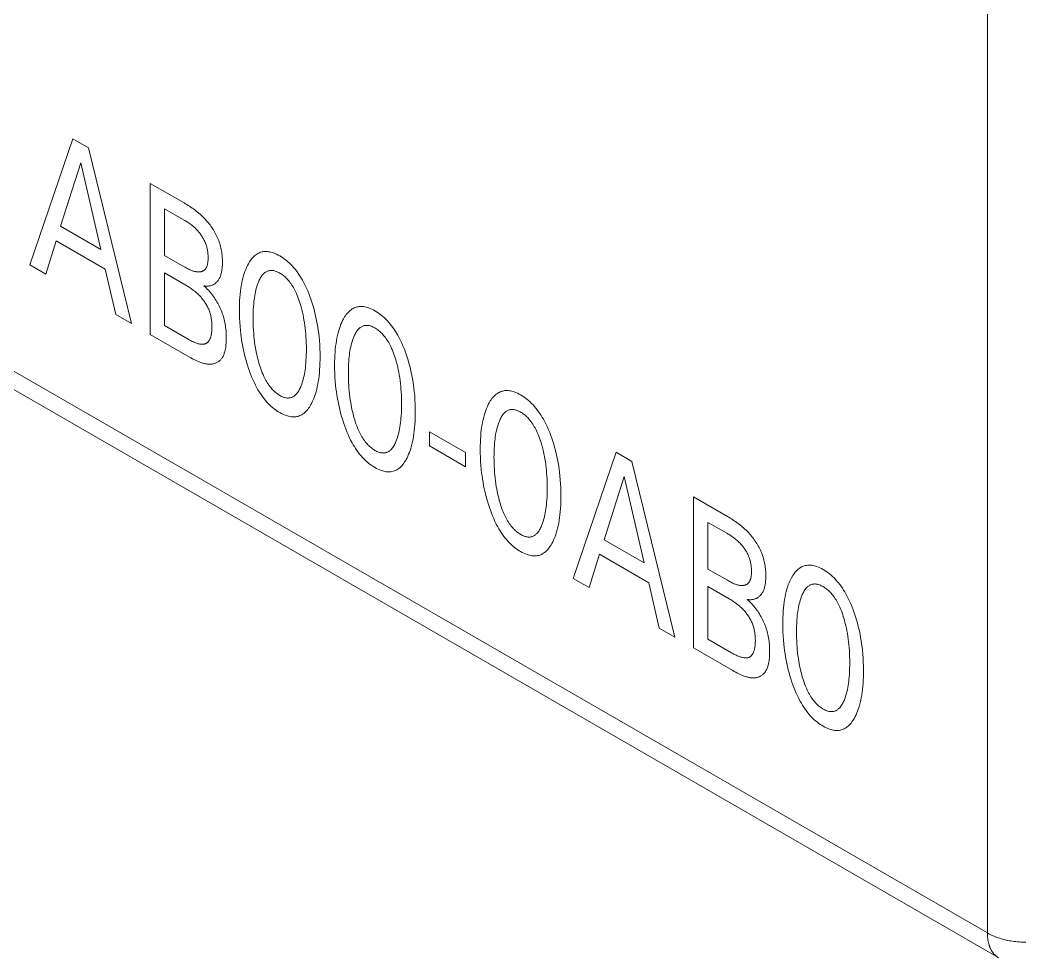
# Model space of a CAD drawing. Header units: inches. Extents: x 67248 to 85686, y -40174 to -31152.
# Drawn here: x 75351.95 to 75361.94, y -37990.27 to -37980.96 of the extents above; entities that cross this region are included whole.
import ezdxf

# ---------------------------------------------------------------- set-up
doc = ezdxf.new("R2010")
doc.units = ezdxf.units.IN
doc.header["$MEASUREMENT"] = 0

# ---------------------------------------------------------------- blocks, each defined once
blk = doc.blocks.new('ET200S')
at = {"lineweight": 0}
for p, q in [((64.7269, -59.8237), (64.7269, -41.1809)), ((42.4341, -46.9532), (64.7269, -59.8237)), ((42.5377, -47.1821), (64.8304, -60.0525)), ((55.9265, -53.6814), (56.3211, -52.5212)), ((56.3211, -52.5212), (56.4656, -52.6046)), ((56.4656, -52.6046), (56.8602, -54.2205)), ((56.394, -52.7423), (56.21, -53.3257)), ((56.5787, -53.5386), (56.394, -52.7423)), ((57.0327, -52.932), (57.3441, -53.1118)), ((57.0327, -54.32), (57.0327, -52.932)), ((57.3441, -53.2692), (57.1642, -53.1653)), ((57.1642, -53.1653), (57.1642, -53.5942)), ((56.21, -53.3257), (56.5787, -53.5386)), ((56.1678, -53.4587), (56.0723, -53.7656)), ((56.6203, -53.72), (56.1678, -53.4587)), ((57.1642, -53.5942), (57.3441, -53.6981)), ((56.0723, -53.7656), (55.9265, -53.6814)), ((56.7171, -54.1379), (56.6203, -53.72)), ((57.3605, -53.8689), (57.1642, -53.7556)), ((57.1642, -53.7556), (57.1642, -54.2386)), ((56.8602, -54.2205), (56.7171, -54.1379)), ((57.1642, -54.2386), (57.3816, -54.3641)), ((57.3932, -54.5282), (57.0327, -54.32)), ((59.5994, -55.2146), (59.9306, -55.4059)), ((59.5994, -55.3455), (59.5994, -55.2146)), ((59.9306, -55.5367), (59.5994, -55.3455)), ((59.9306, -55.4059), (59.9306, -55.5367)), ((60.9202, -56.5645), (61.3148, -55.4043)), ((61.3148, -55.4043), (61.4593, -55.4877)), ((61.4593, -55.4877), (61.8539, -57.1036)), ((61.3878, -55.6254), (61.2037, -56.2088)), ((61.5725, -56.4216), (61.3878, -55.6254)), ((62.0264, -55.8151), (62.3378, -55.9949)), ((62.0264, -57.2031), (62.0264, -55.8151)), ((62.3378, -56.1523), (62.1579, -56.0484)), ((62.1579, -56.0484), (62.1579, -56.4773)), ((61.2037, -56.2088), (61.5725, -56.4216)), ((61.1615, -56.3418), (61.0661, -56.6487)), ((61.614, -56.603), (61.1615, -56.3418)), ((61.0661, -56.6487), (60.9202, -56.5645)), ((62.1579, -56.4773), (62.3378, -56.5812)), ((61.7108, -57.0209), (61.614, -56.603)), ((62.3542, -56.752), (62.1579, -56.6386)), ((62.1579, -56.6386), (62.1579, -57.1217)), ((61.8539, -57.1036), (61.7108, -57.0209)), ((62.1579, -57.1217), (62.3753, -57.2472)), ((62.3869, -57.4113), (62.0264, -57.2031))]:
    blk.add_line(p, q, dxfattribs=at)
for points in [[(57.5268, -53.8734), (57.534, -53.8747), (57.5411, -53.8757), (57.548, -53.8763), (57.5549, -53.8765), (57.5616, -53.8765), (57.5682, -53.876), (57.5746, -53.8753), (57.5809, -53.8742), (57.5871, -53.8728), (57.5931, -53.8711), (57.599, -53.8691), (57.6048, -53.8668), (57.6104, -53.8643), (57.6158, -53.8614), (57.6211, -53.8582), (57.6267, -53.8544), (57.6322, -53.8503), (57.6374, -53.8458), (57.6424, -53.8411), (57.6472, -53.836), (57.6518, -53.8307), (57.6562, -53.825), (57.6604, -53.8191), (57.6643, -53.8129), (57.668, -53.8065), (57.6714, -53.7998), (57.6747, -53.7928), (57.6776, -53.7856), (57.6805, -53.7777), (57.6831, -53.7695), (57.6855, -53.7611), (57.6876, -53.7525), (57.6894, -53.7436), (57.691, -53.7345), (57.6924, -53.7252), (57.694, -53.7119), (57.6952, -53.6983), (57.6959, -53.6843), (57.6964, -53.6701), (57.6965, -53.6556), (57.6963, -53.6431), (57.6959, -53.6304), (57.6953, -53.6176), (57.6944, -53.6047), (57.6932, -53.5916), (57.6918, -53.5784), (57.69, -53.5652), (57.6879, -53.5519), (57.6854, -53.5385), (57.6826, -53.525), (57.6794, -53.5115), (57.6758, -53.498), (57.6719, -53.4845), (57.6675, -53.4709), (57.6626, -53.4574), (57.6573, -53.4439), (57.6521, -53.4317), (57.6465, -53.4195), (57.6406, -53.4073), (57.6343, -53.3953), (57.6278, -53.3833), (57.6209, -53.3714), (57.6137, -53.3597), (57.6063, -53.3481), (57.5987, -53.3367), (57.5908, -53.3254), (57.5827, -53.3144), (57.5744, -53.3036), (57.566, -53.2929), (57.5574, -53.2826), (57.5487, -53.2725), (57.5399, -53.2627), (57.5283, -53.2504), (57.5166, -53.2385), (57.5047, -53.2272), (57.4927, -53.2162), (57.4806, -53.2057), (57.4684, -53.1956), (57.4561, -53.1859), (57.4438, -53.1765), (57.4314, -53.1674), (57.4189, -53.1587), (57.4065, -53.1503), (57.394, -53.1421), (57.3815, -53.1342), (57.369, -53.1265), (57.3565, -53.1191), (57.3441, -53.1118)], [(57.3441, -53.2692), (57.3519, -53.2738), (57.3597, -53.2785), (57.3676, -53.2833), (57.3754, -53.2883), (57.3833, -53.2934), (57.3911, -53.2988), (57.3989, -53.3043), (57.4067, -53.31), (57.4145, -53.3159), (57.4221, -53.3221), (57.4298, -53.3285), (57.4374, -53.3352), (57.4449, -53.3421), (57.4523, -53.3493), (57.4596, -53.3568), (57.4668, -53.3646), (57.4724, -53.371), (57.4779, -53.3775), (57.4833, -53.3841), (57.4885, -53.391), (57.4937, -53.3979), (57.4988, -53.405), (57.5037, -53.4123), (57.5085, -53.4196), (57.5132, -53.427), (57.5176, -53.4346), (57.5219, -53.4422), (57.526, -53.4498), (57.5299, -53.4576), (57.5337, -53.4653), (57.5371, -53.4731), (57.5404, -53.4809), (57.5438, -53.4897), (57.5469, -53.4984), (57.5497, -53.5072), (57.5522, -53.5159), (57.5545, -53.5247), (57.5565, -53.5334), (57.5583, -53.5421), (57.5599, -53.5507), (57.5612, -53.5593), (57.5623, -53.5679), (57.5632, -53.5764), (57.5639, -53.5849), (57.5644, -53.5933), (57.5648, -53.6016), (57.5649, -53.6099), (57.5649, -53.618), (57.5648, -53.6257), (57.5645, -53.6332), (57.5641, -53.6406), (57.5635, -53.6479), (57.5628, -53.655), (57.5618, -53.662), (57.5607, -53.6688), (57.5594, -53.6755), (57.5582, -53.6806), (57.5568, -53.6856), (57.5553, -53.6904), (57.5537, -53.6951), (57.5519, -53.6996), (57.5499, -53.7039), (57.5478, -53.708), (57.5455, -53.712), (57.5431, -53.7157), (57.5404, -53.7192), (57.5377, -53.7224), (57.5348, -53.7254), (57.5317, -53.7281), (57.5285, -53.7307), (57.5251, -53.7331), (57.5216, -53.7352), (57.518, -53.7372), (57.5142, -53.739), (57.5103, -53.7405), (57.5064, -53.7419), (57.5023, -53.7431), (57.4981, -53.7441), (57.4938, -53.7449), (57.4895, -53.7455), (57.4851, -53.7459), (57.4806, -53.7462), (57.476, -53.7463), (57.4714, -53.7462), (57.4668, -53.7459), (57.461, -53.7453), (57.4551, -53.7445), (57.4492, -53.7434), (57.4432, -53.7421), (57.4371, -53.7405), (57.4311, -53.7388), (57.425, -53.7368), (57.4188, -53.7347), (57.4127, -53.7323), (57.4065, -53.7298), (57.3976, -53.726), (57.3887, -53.7219), (57.3798, -53.7175), (57.3709, -53.7129), (57.3619, -53.7081), (57.353, -53.7032), (57.3441, -53.6981)], [(58.5103, -54.9646), (58.5183, -54.9493), (58.5258, -54.9336), (58.5329, -54.9173), (58.5395, -54.9006), (58.5457, -54.8835), (58.5515, -54.866), (58.5568, -54.8481), (58.563, -54.8249), (58.5685, -54.8012), (58.5734, -54.7769), (58.5778, -54.7522), (58.5815, -54.7271), (58.5848, -54.7015), (58.5877, -54.6731), (58.5901, -54.6442), (58.5919, -54.6149), (58.5931, -54.5853), (58.5939, -54.5553), (58.5941, -54.525), (58.5937, -54.4889), (58.5926, -54.4523), (58.5908, -54.4154), (58.5881, -54.3781), (58.5846, -54.3403), (58.5813, -54.3114), (58.5775, -54.2823), (58.5731, -54.253), (58.5681, -54.2235), (58.5625, -54.1938), (58.5562, -54.1639), (58.5498, -54.1361), (58.5429, -54.1082), (58.5353, -54.0803), (58.5272, -54.0522), (58.5183, -54.024), (58.5089, -53.9958), (58.4999, -53.9707), (58.4904, -53.9457), (58.4803, -53.9207), (58.4695, -53.8959), (58.458, -53.8713), (58.4457, -53.8469), (58.4326, -53.8228), (58.4222, -53.8049), (58.4114, -53.7872), (58.4, -53.7699), (58.3883, -53.753), (58.3761, -53.7365), (58.3636, -53.7205), (58.3507, -53.7052), (58.3374, -53.6904), (58.3239, -53.6764), (58.3101, -53.6631), (58.296, -53.6506), (58.2817, -53.6387), (58.2672, -53.6276), (58.2527, -53.6172), (58.238, -53.6076), (58.2233, -53.5988), (58.2087, -53.5907), (58.1941, -53.5834), (58.1795, -53.577), (58.1651, -53.5714), (58.1537, -53.5677), (58.1424, -53.5645), (58.1313, -53.5619), (58.1203, -53.5601), (58.1095, -53.5588), (58.0989, -53.5583), (58.0885, -53.5584), (58.0783, -53.5592), (58.0684, -53.5607), (58.0587, -53.5627), (58.0493, -53.5653), (58.0401, -53.5685), (58.0312, -53.5722), (58.0226, -53.5765), (58.0143, -53.5813), (58.004, -53.5881), (57.9943, -53.5958), (57.9849, -53.6041), (57.9761, -53.6131), (57.9676, -53.6227), (57.9596, -53.6328), (57.952, -53.6435), (57.9447, -53.6545), (57.9378, -53.666), (57.9352, -53.6706)], [(57.9352, -53.6706), (57.9263, -53.6873), (57.918, -53.7046), (57.9103, -53.7225), (57.9031, -53.741), (57.8965, -53.76), (57.8904, -53.7795), (57.8842, -53.8022), (57.8786, -53.8254), (57.8735, -53.8491), (57.8691, -53.8734), (57.8653, -53.898), (57.862, -53.9231), (57.859, -53.9512), (57.8566, -53.9796), (57.8548, -54.0084), (57.8536, -54.0376), (57.8528, -54.0671), (57.8526, -54.0969), (57.8529, -54.1337), (57.8539, -54.1708), (57.8558, -54.2083), (57.8584, -54.2463), (57.8619, -54.2846), (57.8651, -54.3139), (57.8689, -54.3434), (57.8732, -54.3731), (57.8781, -54.403), (57.8837, -54.4331), (57.8898, -54.4634), (57.8961, -54.4914), (57.9029, -54.5196), (57.9103, -54.5479), (57.9184, -54.5763), (57.9271, -54.6047), (57.9364, -54.6333), (57.9453, -54.6589), (57.9549, -54.6846), (57.965, -54.7102), (57.9759, -54.7357), (57.9875, -54.761), (57.9999, -54.7861), (58.0131, -54.8109), (58.0235, -54.8292), (58.0344, -54.8472), (58.0458, -54.8649), (58.0576, -54.8822), (58.0698, -54.899), (58.0824, -54.9153), (58.0954, -54.9311), (58.1087, -54.9461), (58.1208, -54.9588), (58.1331, -54.9709), (58.1456, -54.9824), (58.1583, -54.9933), (58.1711, -55.0037), (58.184, -55.0134), (58.1971, -55.0225), (58.2102, -55.031), (58.2233, -55.0389), (58.2381, -55.0471), (58.2529, -55.0544), (58.2676, -55.0609), (58.2821, -55.0664), (58.2937, -55.0702), (58.305, -55.0733), (58.3163, -55.0757), (58.3273, -55.0775), (58.3382, -55.0786), (58.3489, -55.079), (58.3594, -55.0787), (58.3697, -55.0777), (58.3797, -55.076), (58.3894, -55.0738), (58.3989, -55.0709), (58.4081, -55.0674), (58.417, -55.0634), (58.4256, -55.0589), (58.4338, -55.0538), (58.4442, -55.0465), (58.454, -55.0384), (58.4633, -55.0296), (58.4722, -55.0201), (58.4806, -55.01), (58.4886, -54.9993), (58.4962, -54.9882), (58.5034, -54.9766), (58.5103, -54.9646)], [(58.027, -54.5666), (58.0216, -54.5457), (58.0166, -54.525), (58.0119, -54.5043), (58.0077, -54.4838), (58.0037, -54.4633), (58.0002, -54.4429), (57.9959, -54.4162), (57.9922, -54.3897), (57.989, -54.3634), (57.9863, -54.3372), (57.984, -54.3113), (57.982, -54.2829), (57.9805, -54.2547), (57.9794, -54.2268), (57.9788, -54.1991), (57.9786, -54.1717), (57.9789, -54.1449), (57.9795, -54.1183), (57.9805, -54.092), (57.9821, -54.066), (57.9841, -54.0403), (57.986, -54.0212), (57.9882, -54.0023), (57.9907, -53.9836), (57.9936, -53.9652), (57.9968, -53.9472), (58.0005, -53.9294), (58.0041, -53.9135), (58.0081, -53.8979), (58.0124, -53.8827), (58.0171, -53.8678), (58.0222, -53.8532), (58.0277, -53.839), (58.0316, -53.8297), (58.0357, -53.8206), (58.0401, -53.8118), (58.0446, -53.8033), (58.0495, -53.795), (58.0546, -53.7871), (58.06, -53.7795), (58.0657, -53.7724), (58.0718, -53.7657), (58.0782, -53.7594), (58.0832, -53.7551), (58.0883, -53.7511), (58.0937, -53.7474), (58.0992, -53.7441), (58.105, -53.7411), (58.1109, -53.7384), (58.117, -53.7362), (58.1233, -53.7344), (58.1298, -53.7331), (58.1365, -53.7322), (58.1434, -53.7318), (58.1496, -53.7318), (58.1559, -53.7323), (58.1623, -53.7331), (58.1688, -53.7343), (58.1754, -53.7359), (58.1821, -53.7378), (58.1902, -53.7405), (58.1984, -53.7437), (58.2067, -53.7474), (58.215, -53.7516), (58.2233, -53.7562), (58.2316, -53.7612), (58.24, -53.7666), (58.2482, -53.7725), (58.2564, -53.7787), (58.2645, -53.7854), (58.2726, -53.7924), (58.2805, -53.7998), (58.2882, -53.8075), (58.2958, -53.8156), (58.3032, -53.824), (58.3116, -53.8343), (58.3197, -53.8449), (58.3275, -53.8559), (58.3351, -53.8672), (58.3423, -53.8788), (58.3493, -53.8906), (58.356, -53.9026), (58.3623, -53.9147), (58.3684, -53.9269), (58.3764, -53.944), (58.3838, -53.9612), (58.3907, -53.9785), (58.3972, -53.9957), (58.4032, -54.013), (58.4088, -54.0303), (58.414, -54.0476), (58.4189, -54.0648), (58.4205, -54.0704)], [(57.3605, -53.8689), (57.3689, -53.8738), (57.3774, -53.8789), (57.386, -53.8842), (57.3945, -53.8896), (57.403, -53.8952), (57.4115, -53.901), (57.42, -53.907), (57.4284, -53.9132), (57.4368, -53.9196), (57.4452, -53.9263), (57.4535, -53.9333), (57.4617, -53.9405), (57.4699, -53.948), (57.4779, -53.9558), (57.4859, -53.964), (57.4938, -53.9724), (57.4998, -53.9792), (57.5058, -53.9863), (57.5116, -53.9935), (57.5174, -54.0009), (57.5231, -54.0084), (57.5286, -54.0161), (57.5339, -54.0239), (57.5391, -54.0318), (57.5442, -54.0399), (57.549, -54.048), (57.5537, -54.0563), (57.5582, -54.0646), (57.5624, -54.0729), (57.5664, -54.0813), (57.5702, -54.0898), (57.5737, -54.0983), (57.5774, -54.1078), (57.5807, -54.1173), (57.5837, -54.1268), (57.5864, -54.1362), (57.5888, -54.1457), (57.591, -54.1552), (57.5929, -54.1646), (57.5945, -54.1739), (57.5959, -54.1833), (57.5971, -54.1925), (57.5981, -54.2017), (57.5989, -54.2109), (57.5995, -54.2199), (57.6, -54.2289), (57.6003, -54.2377), (57.6004, -54.2465), (57.6004, -54.256), (57.6002, -54.2654), (57.5998, -54.2747), (57.5993, -54.2838), (57.5985, -54.2928), (57.5975, -54.3016), (57.5963, -54.3102), (57.5949, -54.3187), (57.5933, -54.3269), (57.5919, -54.333), (57.5903, -54.339), (57.5886, -54.3449), (57.5868, -54.3506), (57.5848, -54.3561), (57.5826, -54.3615), (57.5802, -54.3666), (57.5776, -54.3716), (57.5749, -54.3763), (57.5719, -54.3809), (57.5693, -54.3843), (57.5666, -54.3876), (57.5638, -54.3908), (57.5608, -54.3937), (57.5577, -54.3964), (57.5545, -54.3989), (57.5511, -54.4012), (57.5476, -54.4033), (57.5439, -54.4052), (57.5402, -54.4068), (57.5363, -54.4082), (57.5317, -54.4094), (57.527, -54.4104), (57.5222, -54.411), (57.5172, -54.4114), (57.5121, -54.4115), (57.507, -54.4113), (57.5017, -54.4109), (57.4964, -54.4103), (57.4892, -54.4091), (57.482, -54.4076), (57.4747, -54.4058), (57.4673, -54.4036), (57.4598, -54.4012), (57.4524, -54.3985), (57.4448, -54.3956), (57.4344, -54.3912), (57.4238, -54.3864), (57.4133, -54.3813), (57.4027, -54.3758), (57.3922, -54.3701), (57.3816, -54.3641)], [(57.3932, -54.5282), (57.4069, -54.536), (57.4207, -54.5435), (57.4345, -54.5508), (57.4484, -54.5577), (57.4622, -54.5642), (57.476, -54.5702), (57.4897, -54.5757), (57.4984, -54.5789), (57.507, -54.5818), (57.5156, -54.5845), (57.5241, -54.587), (57.5325, -54.5891), (57.5409, -54.5909), (57.5492, -54.5924), (57.5574, -54.5936), (57.5655, -54.5945), (57.5735, -54.595), (57.5814, -54.5951), (57.5884, -54.5949), (57.5953, -54.5943), (57.6021, -54.5935), (57.6087, -54.5924), (57.6153, -54.5909), (57.6217, -54.5892), (57.628, -54.5872), (57.6341, -54.5848), (57.6401, -54.5822), (57.646, -54.5793), (57.6517, -54.5761), (57.6572, -54.5727), (57.6625, -54.5689), (57.6676, -54.5649), (57.6726, -54.5606), (57.6774, -54.556), (57.6819, -54.5512), (57.6863, -54.546), (57.6904, -54.5407), (57.6943, -54.535), (57.6982, -54.5287), (57.7019, -54.5221), (57.7053, -54.5152), (57.7085, -54.508), (57.7114, -54.5006), (57.7141, -54.4929), (57.7166, -54.4851), (57.7188, -54.477), (57.7209, -54.4687), (57.7227, -54.4602), (57.7244, -54.4516), (57.7264, -54.4394), (57.728, -54.4269), (57.7293, -54.4142), (57.7304, -54.4013), (57.7311, -54.3882), (57.7316, -54.3749), (57.7319, -54.3615), (57.7319, -54.348), (57.7317, -54.3331), (57.7313, -54.3181), (57.7305, -54.3031), (57.7295, -54.2879), (57.7281, -54.2726), (57.7263, -54.2572), (57.7241, -54.2416), (57.7215, -54.2258), (57.7189, -54.2119), (57.716, -54.1979), (57.7127, -54.1838), (57.709, -54.1696), (57.705, -54.1553), (57.7005, -54.141), (57.6957, -54.1267), (57.6904, -54.1124), (57.6851, -54.099), (57.6795, -54.0856), (57.6734, -54.0723), (57.6671, -54.0591), (57.6604, -54.0461), (57.6534, -54.0331), (57.6461, -54.0204), (57.6386, -54.0078), (57.6306, -53.9953), (57.6224, -53.9831), (57.6139, -53.9711), (57.6052, -53.9594), (57.5962, -53.9478), (57.587, -53.9364), (57.5776, -53.9253), (57.568, -53.9146), (57.5579, -53.9038), (57.5476, -53.8933), (57.5373, -53.8832), (57.5268, -53.8734)], [(58.4205, -54.0704), (58.4266, -54.0939), (58.4322, -54.1173), (58.4373, -54.1406), (58.442, -54.1637), (58.4462, -54.1867), (58.4505, -54.2131), (58.4543, -54.2392), (58.4575, -54.2652), (58.4603, -54.2909), (58.4625, -54.3165), (58.4646, -54.3445), (58.4661, -54.3723), (58.4672, -54.3998), (58.4678, -54.4271), (58.468, -54.4542), (58.4678, -54.4814), (58.4672, -54.5084), (58.4662, -54.5351), (58.4646, -54.5615), (58.4626, -54.5876), (58.4608, -54.6071), (58.4586, -54.6263), (58.4561, -54.6453), (58.4533, -54.664), (58.4501, -54.6825), (58.4465, -54.7006), (58.4429, -54.7168), (58.439, -54.7328), (58.4347, -54.7484), (58.4301, -54.7637), (58.425, -54.7786), (58.4196, -54.7932), (58.4157, -54.8028), (58.4116, -54.8122), (58.4073, -54.8214), (58.4027, -54.8302), (58.3979, -54.8388), (58.3928, -54.8471), (58.3873, -54.8549), (58.3816, -54.8624), (58.3755, -54.8695), (58.369, -54.876), (58.3645, -54.8802), (58.3598, -54.884), (58.355, -54.8876), (58.3499, -54.891), (58.3447, -54.894), (58.3393, -54.8968), (58.3338, -54.8992), (58.3281, -54.9012), (58.3222, -54.9029), (58.3162, -54.9042), (58.31, -54.905), (58.3036, -54.9055), (58.2974, -54.9055), (58.2911, -54.9051), (58.2847, -54.9044), (58.2782, -54.9032), (58.2715, -54.9018), (58.2648, -54.8999), (58.2566, -54.8972), (58.2484, -54.894), (58.2401, -54.8903), (58.2317, -54.8862), (58.2233, -54.8815), (58.2149, -54.8765), (58.2066, -54.871), (58.1983, -54.8651), (58.19, -54.8587), (58.1818, -54.852), (58.1738, -54.8449), (58.1659, -54.8374), (58.1581, -54.8295), (58.1505, -54.8213), (58.1431, -54.8128), (58.1346, -54.8023), (58.1264, -54.7914), (58.1185, -54.7802), (58.111, -54.7687), (58.1037, -54.7568), (58.0967, -54.7448), (58.0901, -54.7326), (58.0837, -54.7202), (58.0776, -54.7078), (58.0696, -54.6902), (58.0621, -54.6726), (58.0552, -54.655), (58.0488, -54.6373), (58.0428, -54.6196), (58.0372, -54.6019), (58.0319, -54.5842), (58.027, -54.5666)], [(59.3854, -55.4698), (59.3934, -55.4545), (59.4009, -55.4388), (59.408, -55.4226), (59.4147, -55.4059), (59.4208, -55.3887), (59.4266, -55.3712), (59.4319, -55.3533), (59.4381, -55.3301), (59.4436, -55.3064), (59.4485, -55.2822), (59.4529, -55.2575), (59.4566, -55.2323), (59.4599, -55.2068), (59.4628, -55.1783), (59.4652, -55.1494), (59.467, -55.1201), (59.4683, -55.0905), (59.469, -55.0605), (59.4692, -55.0303), (59.4688, -54.9941), (59.4678, -54.9576), (59.4659, -54.9206), (59.4633, -54.8833), (59.4597, -54.8455), (59.4565, -54.8167), (59.4526, -54.7876), (59.4482, -54.7582), (59.4432, -54.7287), (59.4376, -54.699), (59.4313, -54.6691), (59.425, -54.6414), (59.418, -54.6135), (59.4104, -54.5855), (59.4023, -54.5574), (59.3935, -54.5292), (59.384, -54.501), (59.3751, -54.476), (59.3655, -54.4509), (59.3554, -54.426), (59.3446, -54.4012), (59.3331, -54.3765), (59.3208, -54.3521), (59.3077, -54.328), (59.2973, -54.3101), (59.2865, -54.2925), (59.2751, -54.2751), (59.2634, -54.2582), (59.2512, -54.2417), (59.2387, -54.2258), (59.2258, -54.2104), (59.2126, -54.1957), (59.199, -54.1817), (59.1852, -54.1684), (59.1711, -54.1558), (59.1568, -54.1439), (59.1423, -54.1328), (59.1278, -54.1225), (59.1131, -54.1128), (59.0984, -54.104), (59.0838, -54.0959), (59.0692, -54.0887), (59.0546, -54.0822), (59.0402, -54.0767), (59.0288, -54.0729), (59.0175, -54.0697), (59.0064, -54.0672), (58.9954, -54.0653), (58.9846, -54.0641), (58.974, -54.0635), (58.9636, -54.0637), (58.9534, -54.0645), (58.9435, -54.0659), (58.9338, -54.0679), (58.9244, -54.0705), (58.9152, -54.0737), (58.9063, -54.0775), (58.8977, -54.0817), (58.8894, -54.0865), (58.8791, -54.0934), (58.8694, -54.101), (58.86, -54.1093), (58.8512, -54.1183), (58.8427, -54.1279), (58.8347, -54.138), (58.8271, -54.1487), (58.8198, -54.1598), (58.8129, -54.1713), (58.8103, -54.1758)], [(58.8103, -54.1758), (58.8014, -54.1925), (58.7931, -54.2098), (58.7854, -54.2277), (58.7782, -54.2462), (58.7716, -54.2652), (58.7655, -54.2847), (58.7593, -54.3074), (58.7537, -54.3306), (58.7487, -54.3544), (58.7443, -54.3786), (58.7404, -54.4033), (58.7371, -54.4284), (58.7341, -54.4564), (58.7317, -54.4848), (58.7299, -54.5137), (58.7287, -54.5428), (58.7279, -54.5724), (58.7277, -54.6022), (58.728, -54.6389), (58.729, -54.676), (58.7309, -54.7136), (58.7335, -54.7515), (58.737, -54.7899), (58.7402, -54.8191), (58.744, -54.8486), (58.7483, -54.8783), (58.7532, -54.9083), (58.7588, -54.9384), (58.7649, -54.9686), (58.7712, -54.9967), (58.778, -55.0248), (58.7855, -55.0531), (58.7935, -55.0815), (58.8022, -55.11), (58.8115, -55.1385), (58.8205, -55.1642), (58.83, -55.1898), (58.8402, -55.2154), (58.851, -55.2409), (58.8626, -55.2662), (58.875, -55.2913), (58.8882, -55.3161), (58.8986, -55.3344), (58.9095, -55.3524), (58.9209, -55.3701), (58.9327, -55.3874), (58.9449, -55.4043), (58.9575, -55.4206), (58.9705, -55.4363), (58.9839, -55.4514), (58.9959, -55.464), (59.0082, -55.4761), (59.0207, -55.4876), (59.0334, -55.4985), (59.0462, -55.5089), (59.0592, -55.5186), (59.0722, -55.5278), (59.0853, -55.5363), (59.0984, -55.5442), (59.1132, -55.5523), (59.128, -55.5597), (59.1427, -55.5661), (59.1572, -55.5716), (59.1688, -55.5754), (59.1802, -55.5785), (59.1914, -55.581), (59.2025, -55.5827), (59.2133, -55.5838), (59.224, -55.5842), (59.2345, -55.5839), (59.2448, -55.5829), (59.2548, -55.5813), (59.2645, -55.579), (59.274, -55.5761), (59.2832, -55.5727), (59.2921, -55.5687), (59.3007, -55.5641), (59.309, -55.559), (59.3193, -55.5517), (59.3291, -55.5436), (59.3384, -55.5348), (59.3473, -55.5253), (59.3557, -55.5152), (59.3637, -55.5046), (59.3713, -55.4934), (59.3785, -55.4818), (59.3854, -55.4698)], [(58.9021, -55.0718), (58.8967, -55.051), (58.8917, -55.0302), (58.8871, -55.0095), (58.8828, -54.989), (58.8789, -54.9685), (58.8753, -54.9482), (58.871, -54.9215), (58.8673, -54.8949), (58.8641, -54.8686), (58.8614, -54.8425), (58.8591, -54.8165), (58.8571, -54.7881), (58.8556, -54.76), (58.8546, -54.7321), (58.8539, -54.7044), (58.8538, -54.6769), (58.854, -54.6501), (58.8546, -54.6235), (58.8556, -54.5972), (58.8572, -54.5712), (58.8592, -54.5455), (58.8611, -54.5264), (58.8633, -54.5075), (58.8658, -54.4889), (58.8687, -54.4705), (58.8719, -54.4524), (58.8756, -54.4346), (58.8792, -54.4187), (58.8832, -54.4032), (58.8875, -54.3879), (58.8922, -54.373), (58.8973, -54.3584), (58.9028, -54.3442), (58.9067, -54.3349), (58.9108, -54.3259), (58.9152, -54.3171), (58.9198, -54.3085), (58.9246, -54.3002), (58.9297, -54.2923), (58.9351, -54.2848), (58.9409, -54.2776), (58.9469, -54.2709), (58.9533, -54.2646), (58.9583, -54.2603), (58.9634, -54.2563), (58.9688, -54.2527), (58.9743, -54.2493), (58.9801, -54.2463), (58.986, -54.2437), (58.9921, -54.2415), (58.9984, -54.2397), (59.005, -54.2383), (59.0117, -54.2374), (59.0185, -54.237), (59.0247, -54.2371), (59.031, -54.2375), (59.0374, -54.2384), (59.0439, -54.2395), (59.0505, -54.2411), (59.0572, -54.243), (59.0653, -54.2457), (59.0735, -54.249), (59.0818, -54.2526), (59.0901, -54.2568), (59.0984, -54.2614), (59.1068, -54.2664), (59.1151, -54.2719), (59.1233, -54.2777), (59.1315, -54.284), (59.1397, -54.2906), (59.1477, -54.2976), (59.1556, -54.305), (59.1633, -54.3128), (59.1709, -54.3208), (59.1783, -54.3293), (59.1867, -54.3395), (59.1948, -54.3502), (59.2027, -54.3612), (59.2102, -54.3725), (59.2175, -54.384), (59.2244, -54.3958), (59.2311, -54.4078), (59.2375, -54.4199), (59.2435, -54.4322), (59.2515, -54.4493), (59.2589, -54.4665), (59.2658, -54.4837), (59.2723, -54.501), (59.2783, -54.5183), (59.2839, -54.5356), (59.2891, -54.5528), (59.294, -54.5701), (59.2956, -54.5757)], [(59.2956, -54.5757), (59.3017, -54.5992), (59.3073, -54.6226), (59.3125, -54.6458), (59.3171, -54.669), (59.3213, -54.692), (59.3256, -54.7183), (59.3294, -54.7445), (59.3326, -54.7704), (59.3354, -54.7962), (59.3377, -54.8217), (59.3397, -54.8498), (59.3412, -54.8775), (59.3423, -54.9051), (59.3429, -54.9324), (59.3431, -54.9594), (59.3429, -54.9867), (59.3423, -55.0137), (59.3413, -55.0404), (59.3397, -55.0668), (59.3377, -55.0929), (59.3359, -55.1123), (59.3337, -55.1315), (59.3312, -55.1505), (59.3284, -55.1693), (59.3252, -55.1877), (59.3216, -55.2059), (59.318, -55.2221), (59.3141, -55.238), (59.3098, -55.2536), (59.3052, -55.2689), (59.3001, -55.2839), (59.2947, -55.2984), (59.2908, -55.308), (59.2867, -55.3174), (59.2824, -55.3266), (59.2778, -55.3355), (59.273, -55.3441), (59.2679, -55.3523), (59.2624, -55.3602), (59.2567, -55.3676), (59.2506, -55.3747), (59.2441, -55.3813), (59.2396, -55.3854), (59.2349, -55.3893), (59.2301, -55.3929), (59.225, -55.3962), (59.2198, -55.3993), (59.2145, -55.402), (59.2089, -55.4044), (59.2032, -55.4064), (59.1973, -55.4081), (59.1913, -55.4094), (59.1851, -55.4103), (59.1787, -55.4107), (59.1725, -55.4107), (59.1662, -55.4104), (59.1598, -55.4096), (59.1533, -55.4085), (59.1466, -55.407), (59.1399, -55.4051), (59.1317, -55.4024), (59.1235, -55.3992), (59.1152, -55.3956), (59.1068, -55.3914), (59.0984, -55.3868), (59.0901, -55.3817), (59.0817, -55.3762), (59.0734, -55.3703), (59.0651, -55.364), (59.057, -55.3572), (59.0489, -55.3501), (59.041, -55.3426), (59.0332, -55.3348), (59.0256, -55.3266), (59.0182, -55.318), (59.0097, -55.3076), (59.0015, -55.2967), (58.9937, -55.2854), (58.9861, -55.2739), (58.9788, -55.2621), (58.9718, -55.25), (58.9652, -55.2378), (58.9588, -55.2255), (58.9527, -55.213), (58.9447, -55.1955), (58.9373, -55.1779), (58.9303, -55.1602), (58.9239, -55.1425), (58.9179, -55.1248), (58.9123, -55.1071), (58.907, -55.0894), (58.9021, -55.0718)], [(60.7239, -56.2426), (60.732, -56.2274), (60.7395, -56.2116), (60.7466, -56.1954), (60.7532, -56.1787), (60.7594, -56.1616), (60.7652, -56.144), (60.7705, -56.1261), (60.7767, -56.1029), (60.7822, -56.0792), (60.7871, -56.055), (60.7914, -56.0303), (60.7952, -56.0051), (60.7985, -55.9796), (60.8014, -55.9511), (60.8038, -55.9222), (60.8056, -55.8929), (60.8068, -55.8633), (60.8075, -55.8333), (60.8078, -55.8031), (60.8074, -55.7669), (60.8063, -55.7304), (60.8045, -55.6934), (60.8018, -55.6561), (60.7983, -55.6184), (60.795, -55.5895), (60.7912, -55.5604), (60.7868, -55.531), (60.7818, -55.5015), (60.7762, -55.4718), (60.7699, -55.4419), (60.7635, -55.4142), (60.7566, -55.3863), (60.749, -55.3583), (60.7408, -55.3302), (60.732, -55.3021), (60.7226, -55.2738), (60.7136, -55.2488), (60.7041, -55.2237), (60.694, -55.1988), (60.6832, -55.174), (60.6717, -55.1493), (60.6594, -55.1249), (60.6463, -55.1008), (60.6359, -55.0829), (60.625, -55.0653), (60.6137, -55.0479), (60.602, -55.031), (60.5898, -55.0145), (60.5773, -54.9986), (60.5644, -54.9832), (60.5511, -54.9685), (60.5376, -54.9545), (60.5237, -54.9412), (60.5096, -54.9286), (60.4954, -54.9167), (60.4809, -54.9056), (60.4663, -54.8953), (60.4517, -54.8857), (60.437, -54.8768), (60.4223, -54.8687), (60.4077, -54.8615), (60.3932, -54.855), (60.3788, -54.8495), (60.3674, -54.8457), (60.3561, -54.8425), (60.3449, -54.84), (60.334, -54.8381), (60.3232, -54.8369), (60.3126, -54.8363), (60.3022, -54.8365), (60.292, -54.8373), (60.282, -54.8387), (60.2724, -54.8407), (60.2629, -54.8434), (60.2538, -54.8465), (60.2449, -54.8503), (60.2363, -54.8545), (60.228, -54.8593), (60.2177, -54.8662), (60.2079, -54.8738), (60.1986, -54.8821), (60.1898, -54.8911), (60.1813, -54.9007), (60.1733, -54.9108), (60.1656, -54.9215), (60.1584, -54.9326), (60.1514, -54.9441), (60.1488, -54.9486)], [(60.1488, -54.9486), (60.1399, -54.9653), (60.1316, -54.9826), (60.1239, -55.0005), (60.1168, -55.019), (60.1102, -55.038), (60.1041, -55.0575), (60.0978, -55.0802), (60.0922, -55.1034), (60.0872, -55.1272), (60.0828, -55.1514), (60.079, -55.1761), (60.0757, -55.2012), (60.0727, -55.2292), (60.0703, -55.2576), (60.0685, -55.2865), (60.0672, -55.3156), (60.0665, -55.3452), (60.0662, -55.375), (60.0666, -55.4117), (60.0676, -55.4488), (60.0694, -55.4864), (60.0721, -55.5243), (60.0756, -55.5627), (60.0788, -55.5919), (60.0826, -55.6214), (60.0869, -55.6512), (60.0918, -55.6811), (60.0973, -55.7112), (60.1035, -55.7414), (60.1098, -55.7695), (60.1166, -55.7976), (60.124, -55.8259), (60.1321, -55.8543), (60.1407, -55.8828), (60.1501, -55.9113), (60.159, -55.937), (60.1686, -55.9626), (60.1787, -55.9882), (60.1896, -56.0137), (60.2012, -56.039), (60.2136, -56.0641), (60.2268, -56.0889), (60.2372, -56.1072), (60.2481, -56.1252), (60.2594, -56.1429), (60.2712, -56.1602), (60.2834, -56.1771), (60.2961, -56.1934), (60.3091, -56.2091), (60.3224, -56.2242), (60.3345, -56.2368), (60.3468, -56.2489), (60.3593, -56.2604), (60.3719, -56.2714), (60.3848, -56.2817), (60.3977, -56.2914), (60.4108, -56.3006), (60.4239, -56.3091), (60.437, -56.317), (60.4518, -56.3251), (60.4666, -56.3325), (60.4813, -56.3389), (60.4958, -56.3444), (60.5073, -56.3482), (60.5187, -56.3513), (60.53, -56.3538), (60.541, -56.3555), (60.5519, -56.3566), (60.5626, -56.357), (60.5731, -56.3567), (60.5834, -56.3557), (60.5934, -56.3541), (60.6031, -56.3518), (60.6126, -56.3489), (60.6217, -56.3455), (60.6306, -56.3415), (60.6392, -56.3369), (60.6475, -56.3318), (60.6579, -56.3245), (60.6677, -56.3164), (60.677, -56.3076), (60.6858, -56.2981), (60.6942, -56.288), (60.7022, -56.2774), (60.7098, -56.2662), (60.7171, -56.2546), (60.7239, -56.2426)], [(60.2407, -55.8446), (60.2353, -55.8238), (60.2303, -55.803), (60.2256, -55.7824), (60.2213, -55.7618), (60.2174, -55.7413), (60.2138, -55.721), (60.2096, -55.6943), (60.2059, -55.6677), (60.2027, -55.6414), (60.2, -55.6153), (60.1977, -55.5894), (60.1957, -55.5609), (60.1942, -55.5328), (60.1931, -55.5049), (60.1925, -55.4772), (60.1923, -55.4497), (60.1925, -55.4229), (60.1932, -55.3963), (60.1942, -55.37), (60.1957, -55.344), (60.1978, -55.3183), (60.1997, -55.2992), (60.2019, -55.2803), (60.2044, -55.2617), (60.2073, -55.2433), (60.2105, -55.2252), (60.2141, -55.2074), (60.2178, -55.1916), (60.2218, -55.176), (60.2261, -55.1607), (60.2308, -55.1458), (60.2359, -55.1312), (60.2414, -55.117), (60.2453, -55.1078), (60.2494, -55.0987), (60.2537, -55.0899), (60.2583, -55.0813), (60.2632, -55.0731), (60.2683, -55.0651), (60.2737, -55.0576), (60.2794, -55.0504), (60.2855, -55.0437), (60.2919, -55.0374), (60.2969, -55.0331), (60.302, -55.0291), (60.3073, -55.0255), (60.3129, -55.0221), (60.3186, -55.0191), (60.3246, -55.0165), (60.3307, -55.0143), (60.337, -55.0125), (60.3435, -55.0111), (60.3502, -55.0102), (60.3571, -55.0098), (60.3633, -55.0099), (60.3696, -55.0103), (60.376, -55.0112), (60.3825, -55.0124), (60.3891, -55.0139), (60.3958, -55.0158), (60.4039, -55.0185), (60.4121, -55.0218), (60.4204, -55.0255), (60.4287, -55.0296), (60.437, -55.0342), (60.4453, -55.0392), (60.4536, -55.0447), (60.4619, -55.0505), (60.4701, -55.0568), (60.4782, -55.0634), (60.4862, -55.0704), (60.4941, -55.0778), (60.5019, -55.0856), (60.5095, -55.0936), (60.5169, -55.1021), (60.5253, -55.1123), (60.5334, -55.123), (60.5412, -55.134), (60.5488, -55.1453), (60.556, -55.1568), (60.563, -55.1687), (60.5697, -55.1806), (60.576, -55.1928), (60.5821, -55.205), (60.5901, -55.2221), (60.5975, -55.2393), (60.6044, -55.2565), (60.6108, -55.2738), (60.6168, -55.2911), (60.6224, -55.3084), (60.6277, -55.3257), (60.6326, -55.3429), (60.6341, -55.3485)], [(60.6341, -55.3485), (60.6403, -55.372), (60.6459, -55.3954), (60.651, -55.4186), (60.6557, -55.4418), (60.6599, -55.4648), (60.6642, -55.4911), (60.6679, -55.5173), (60.6712, -55.5432), (60.6739, -55.569), (60.6762, -55.5945), (60.6783, -55.6226), (60.6798, -55.6503), (60.6809, -55.6779), (60.6815, -55.7052), (60.6817, -55.7322), (60.6815, -55.7595), (60.6809, -55.7865), (60.6798, -55.8132), (60.6783, -55.8396), (60.6763, -55.8657), (60.6744, -55.8851), (60.6723, -55.9043), (60.6698, -55.9233), (60.6669, -55.9421), (60.6637, -55.9605), (60.6602, -55.9787), (60.6566, -55.9949), (60.6527, -56.0108), (60.6484, -56.0264), (60.6437, -56.0417), (60.6387, -56.0567), (60.6333, -56.0712), (60.6294, -56.0808), (60.6253, -56.0902), (60.621, -56.0994), (60.6164, -56.1083), (60.6116, -56.1169), (60.6064, -56.1251), (60.601, -56.133), (60.5953, -56.1405), (60.5892, -56.1475), (60.5827, -56.1541), (60.5782, -56.1582), (60.5735, -56.1621), (60.5686, -56.1657), (60.5636, -56.169), (60.5584, -56.1721), (60.553, -56.1748), (60.5475, -56.1772), (60.5418, -56.1792), (60.5359, -56.1809), (60.5299, -56.1822), (60.5237, -56.1831), (60.5173, -56.1835), (60.5111, -56.1835), (60.5048, -56.1832), (60.4984, -56.1824), (60.4918, -56.1813), (60.4852, -56.1798), (60.4785, -56.1779), (60.4703, -56.1752), (60.4621, -56.172), (60.4537, -56.1684), (60.4454, -56.1642), (60.437, -56.1596), (60.4286, -56.1545), (60.4203, -56.149), (60.4119, -56.1431), (60.4037, -56.1368), (60.3955, -56.13), (60.3875, -56.1229), (60.3795, -56.1154), (60.3718, -56.1076), (60.3641, -56.0994), (60.3567, -56.0908), (60.3483, -56.0804), (60.3401, -56.0695), (60.3322, -56.0583), (60.3246, -56.0467), (60.3174, -56.0349), (60.3104, -56.0228), (60.3037, -56.0106), (60.2974, -55.9983), (60.2913, -55.9858), (60.2833, -55.9683), (60.2758, -55.9507), (60.2689, -55.933), (60.2624, -55.9153), (60.2564, -55.8976), (60.2508, -55.8799), (60.2456, -55.8622), (60.2407, -55.8446)], [(62.5205, -56.7565), (62.5277, -56.7578), (62.5348, -56.7588), (62.5418, -56.7594), (62.5486, -56.7596), (62.5553, -56.7595), (62.5619, -56.7591), (62.5683, -56.7584), (62.5747, -56.7573), (62.5808, -56.7559), (62.5869, -56.7542), (62.5928, -56.7522), (62.5985, -56.7499), (62.6041, -56.7473), (62.6095, -56.7444), (62.6148, -56.7413), (62.6204, -56.7375), (62.6259, -56.7334), (62.6311, -56.7289), (62.6362, -56.7241), (62.641, -56.7191), (62.6456, -56.7137), (62.65, -56.7081), (62.6541, -56.7022), (62.658, -56.696), (62.6617, -56.6895), (62.6652, -56.6828), (62.6684, -56.6759), (62.6714, -56.6687), (62.6743, -56.6608), (62.6769, -56.6526), (62.6792, -56.6442), (62.6813, -56.6355), (62.6832, -56.6266), (62.6848, -56.6176), (62.6862, -56.6083), (62.6877, -56.595), (62.6889, -56.5814), (62.6897, -56.5674), (62.6901, -56.5532), (62.6902, -56.5387), (62.6901, -56.5262), (62.6897, -56.5135), (62.689, -56.5007), (62.6881, -56.4877), (62.687, -56.4747), (62.6855, -56.4615), (62.6837, -56.4482), (62.6816, -56.4349), (62.6791, -56.4215), (62.6763, -56.4081), (62.6732, -56.3946), (62.6696, -56.3811), (62.6656, -56.3675), (62.6612, -56.354), (62.6564, -56.3405), (62.6511, -56.327), (62.6458, -56.3147), (62.6403, -56.3025), (62.6343, -56.2904), (62.6281, -56.2783), (62.6215, -56.2664), (62.6146, -56.2545), (62.6075, -56.2428), (62.6, -56.2312), (62.5924, -56.2198), (62.5845, -56.2085), (62.5764, -56.1975), (62.5682, -56.1866), (62.5597, -56.176), (62.5512, -56.1656), (62.5424, -56.1555), (62.5336, -56.1457), (62.522, -56.1334), (62.5103, -56.1216), (62.4984, -56.1102), (62.4864, -56.0993), (62.4743, -56.0888), (62.4621, -56.0787), (62.4499, -56.0689), (62.4375, -56.0595), (62.4251, -56.0505), (62.4127, -56.0418), (62.4002, -56.0333), (62.3877, -56.0252), (62.3752, -56.0173), (62.3627, -56.0096), (62.3503, -56.0021), (62.3378, -55.9949)], [(62.3378, -56.1523), (62.3456, -56.1568), (62.3535, -56.1615), (62.3613, -56.1663), (62.3692, -56.1713), (62.377, -56.1765), (62.3848, -56.1818), (62.3927, -56.1873), (62.4004, -56.1931), (62.4082, -56.199), (62.4159, -56.2052), (62.4235, -56.2116), (62.4311, -56.2183), (62.4386, -56.2252), (62.446, -56.2324), (62.4533, -56.2399), (62.4605, -56.2477), (62.4661, -56.254), (62.4716, -56.2605), (62.477, -56.2672), (62.4823, -56.274), (62.4875, -56.281), (62.4925, -56.2881), (62.4975, -56.2953), (62.5022, -56.3027), (62.5069, -56.3101), (62.5114, -56.3176), (62.5156, -56.3252), (62.5198, -56.3329), (62.5237, -56.3406), (62.5274, -56.3484), (62.5309, -56.3562), (62.5341, -56.364), (62.5375, -56.3727), (62.5406, -56.3815), (62.5434, -56.3903), (62.546, -56.399), (62.5482, -56.4077), (62.5503, -56.4164), (62.552, -56.4251), (62.5536, -56.4338), (62.5549, -56.4424), (62.556, -56.451), (62.5569, -56.4595), (62.5576, -56.4679), (62.5581, -56.4763), (62.5585, -56.4847), (62.5587, -56.4929), (62.5587, -56.5011), (62.5585, -56.5087), (62.5583, -56.5163), (62.5579, -56.5237), (62.5573, -56.531), (62.5565, -56.5381), (62.5556, -56.5451), (62.5544, -56.5519), (62.5531, -56.5585), (62.5519, -56.5637), (62.5506, -56.5686), (62.5491, -56.5735), (62.5474, -56.5782), (62.5456, -56.5827), (62.5437, -56.587), (62.5415, -56.5911), (62.5392, -56.595), (62.5368, -56.5988), (62.5341, -56.6023), (62.5314, -56.6055), (62.5285, -56.6084), (62.5254, -56.6112), (62.5222, -56.6138), (62.5188, -56.6161), (62.5153, -56.6183), (62.5117, -56.6203), (62.5079, -56.622), (62.5041, -56.6236), (62.5001, -56.625), (62.496, -56.6261), (62.4918, -56.6271), (62.4876, -56.6279), (62.4832, -56.6286), (62.4788, -56.629), (62.4743, -56.6293), (62.4698, -56.6293), (62.4652, -56.6292), (62.4605, -56.629), (62.4547, -56.6284), (62.4488, -56.6275), (62.4429, -56.6264), (62.4369, -56.6251), (62.4309, -56.6236), (62.4248, -56.6218), (62.4187, -56.6199), (62.4126, -56.6177), (62.4064, -56.6154), (62.4002, -56.6129), (62.3914, -56.6091), (62.3824, -56.605), (62.3735, -56.6006), (62.3646, -56.596), (62.3557, -56.5912), (62.3467, -56.5863), (62.3378, -56.5812)], [(63.504, -57.8476), (63.512, -57.8324), (63.5196, -57.8166), (63.5266, -57.8004), (63.5333, -57.7837), (63.5395, -57.7666), (63.5452, -57.749), (63.5506, -57.7311), (63.5567, -57.708), (63.5622, -57.6842), (63.5672, -57.66), (63.5715, -57.6353), (63.5753, -57.6101), (63.5785, -57.5846), (63.5815, -57.5561), (63.5838, -57.5272), (63.5856, -57.498), (63.5869, -57.4683), (63.5876, -57.4384), (63.5878, -57.4081), (63.5875, -57.3719), (63.5864, -57.3354), (63.5845, -57.2985), (63.5819, -57.2611), (63.5783, -57.2234), (63.5751, -57.1945), (63.5712, -57.1654), (63.5668, -57.1361), (63.5618, -57.1065), (63.5562, -57.0768), (63.55, -57.047), (63.5436, -57.0192), (63.5366, -56.9913), (63.5291, -56.9633), (63.5209, -56.9352), (63.5121, -56.9071), (63.5026, -56.8789), (63.4937, -56.8538), (63.4842, -56.8288), (63.474, -56.8038), (63.4632, -56.779), (63.4517, -56.7543), (63.4394, -56.7299), (63.4264, -56.7058), (63.416, -56.6879), (63.4051, -56.6703), (63.3938, -56.653), (63.382, -56.636), (63.3699, -56.6196), (63.3573, -56.6036), (63.3444, -56.5882), (63.3312, -56.5735), (63.3176, -56.5595), (63.3038, -56.5462), (63.2897, -56.5336), (63.2754, -56.5218), (63.261, -56.5107), (63.2464, -56.5003), (63.2317, -56.4907), (63.2171, -56.4818), (63.2024, -56.4738), (63.1878, -56.4665), (63.1733, -56.4601), (63.1588, -56.4545), (63.1474, -56.4507), (63.1361, -56.4476), (63.125, -56.445), (63.114, -56.4431), (63.1032, -56.4419), (63.0926, -56.4414), (63.0822, -56.4415), (63.072, -56.4423), (63.0621, -56.4437), (63.0524, -56.4458), (63.043, -56.4484), (63.0338, -56.4516), (63.0249, -56.4553), (63.0163, -56.4596), (63.008, -56.4643), (62.9978, -56.4712), (62.988, -56.4788), (62.9787, -56.4872), (62.9698, -56.4961), (62.9614, -56.5057), (62.9533, -56.5159), (62.9457, -56.5265), (62.9384, -56.5376), (62.9315, -56.5491), (62.9289, -56.5537)], [(62.9289, -56.5537), (62.92, -56.5703), (62.9117, -56.5877), (62.904, -56.6056), (62.8968, -56.624), (62.8902, -56.6431), (62.8842, -56.6626), (62.8779, -56.6852), (62.8723, -56.7084), (62.8673, -56.7322), (62.8629, -56.7564), (62.859, -56.7811), (62.8558, -56.8062), (62.8528, -56.8342), (62.8504, -56.8627), (62.8485, -56.8915), (62.8473, -56.9207), (62.8465, -56.9502), (62.8463, -56.98), (62.8466, -57.0167), (62.8477, -57.0539), (62.8495, -57.0914), (62.8521, -57.1293), (62.8556, -57.1677), (62.8588, -57.197), (62.8626, -57.2265), (62.8669, -57.2562), (62.8719, -57.2861), (62.8774, -57.3162), (62.8835, -57.3465), (62.8898, -57.3745), (62.8966, -57.4027), (62.9041, -57.4309), (62.9121, -57.4593), (62.9208, -57.4878), (62.9301, -57.5163), (62.9391, -57.542), (62.9486, -57.5677), (62.9588, -57.5933), (62.9696, -57.6188), (62.9812, -57.6441), (62.9936, -57.6692), (63.0068, -57.694), (63.0172, -57.7122), (63.0281, -57.7302), (63.0395, -57.7479), (63.0513, -57.7652), (63.0635, -57.7821), (63.0761, -57.7984), (63.0891, -57.8141), (63.1025, -57.8292), (63.1145, -57.8419), (63.1268, -57.8539), (63.1393, -57.8655), (63.152, -57.8764), (63.1648, -57.8867), (63.1778, -57.8965), (63.1908, -57.9056), (63.2039, -57.9141), (63.2171, -57.922), (63.2319, -57.9302), (63.2466, -57.9375), (63.2613, -57.9439), (63.2759, -57.9495), (63.2874, -57.9532), (63.2988, -57.9563), (63.31, -57.9588), (63.3211, -57.9606), (63.3319, -57.9617), (63.3427, -57.9621), (63.3531, -57.9617), (63.3634, -57.9608), (63.3734, -57.9591), (63.3831, -57.9568), (63.3926, -57.954), (63.4018, -57.9505), (63.4107, -57.9465), (63.4193, -57.9419), (63.4276, -57.9369), (63.4379, -57.9296), (63.4477, -57.9215), (63.457, -57.9126), (63.4659, -57.9032), (63.4743, -57.8931), (63.4823, -57.8824), (63.4899, -57.8712), (63.4971, -57.8596), (63.504, -57.8476)], [(63.0208, -57.4496), (63.0153, -57.4288), (63.0103, -57.408), (63.0057, -57.3874), (63.0014, -57.3668), (62.9975, -57.3464), (62.9939, -57.326), (62.9896, -57.2993), (62.9859, -57.2728), (62.9827, -57.2464), (62.98, -57.2203), (62.9778, -57.1944), (62.9757, -57.166), (62.9742, -57.1378), (62.9732, -57.1099), (62.9726, -57.0822), (62.9724, -57.0548), (62.9726, -57.0279), (62.9732, -57.0013), (62.9743, -56.975), (62.9758, -56.949), (62.9778, -56.9233), (62.9797, -56.9042), (62.9819, -56.8853), (62.9844, -56.8667), (62.9873, -56.8483), (62.9906, -56.8302), (62.9942, -56.8124), (62.9978, -56.7966), (63.0018, -56.781), (63.0061, -56.7657), (63.0109, -56.7508), (63.016, -56.7362), (63.0214, -56.7221), (63.0254, -56.7128), (63.0295, -56.7037), (63.0338, -56.6949), (63.0384, -56.6863), (63.0432, -56.6781), (63.0483, -56.6702), (63.0537, -56.6626), (63.0595, -56.6554), (63.0655, -56.6487), (63.072, -56.6425), (63.0769, -56.6382), (63.0821, -56.6342), (63.0874, -56.6305), (63.0929, -56.6271), (63.0987, -56.6241), (63.1046, -56.6215), (63.1107, -56.6193), (63.1171, -56.6175), (63.1236, -56.6161), (63.1303, -56.6152), (63.1372, -56.6148), (63.1433, -56.6149), (63.1496, -56.6154), (63.156, -56.6162), (63.1625, -56.6174), (63.1691, -56.6189), (63.1758, -56.6208), (63.1839, -56.6236), (63.1922, -56.6268), (63.2004, -56.6305), (63.2087, -56.6346), (63.2171, -56.6392), (63.2254, -56.6442), (63.2337, -56.6497), (63.242, -56.6555), (63.2502, -56.6618), (63.2583, -56.6684), (63.2663, -56.6755), (63.2742, -56.6828), (63.2819, -56.6906), (63.2895, -56.6987), (63.2969, -56.7071), (63.3053, -56.7173), (63.3134, -56.728), (63.3213, -56.739), (63.3288, -56.7503), (63.3361, -56.7619), (63.343, -56.7737), (63.3497, -56.7857), (63.3561, -56.7978), (63.3621, -56.81), (63.3701, -56.8271), (63.3775, -56.8443), (63.3845, -56.8615), (63.3909, -56.8788), (63.3969, -56.8961), (63.4025, -56.9134), (63.4077, -56.9307), (63.4127, -56.9479), (63.4142, -56.9535)], [(62.3542, -56.752), (62.3627, -56.7569), (62.3712, -56.762), (62.3797, -56.7672), (62.3882, -56.7727), (62.3967, -56.7783), (62.4052, -56.784), (62.4137, -56.79), (62.4222, -56.7962), (62.4306, -56.8027), (62.4389, -56.8094), (62.4472, -56.8163), (62.4555, -56.8236), (62.4636, -56.8311), (62.4717, -56.8389), (62.4796, -56.847), (62.4875, -56.8555), (62.4935, -56.8623), (62.4995, -56.8693), (62.5054, -56.8765), (62.5111, -56.8839), (62.5168, -56.8915), (62.5223, -56.8991), (62.5277, -56.907), (62.5329, -56.9149), (62.5379, -56.9229), (62.5428, -56.9311), (62.5474, -56.9393), (62.5519, -56.9476), (62.5561, -56.956), (62.5602, -56.9644), (62.5639, -56.9729), (62.5675, -56.9813), (62.5711, -56.9908), (62.5744, -57.0003), (62.5774, -57.0098), (62.5801, -57.0193), (62.5825, -57.0288), (62.5847, -57.0382), (62.5866, -57.0476), (62.5882, -57.057), (62.5897, -57.0663), (62.5909, -57.0756), (62.5919, -57.0848), (62.5926, -57.0939), (62.5933, -57.103), (62.5937, -57.1119), (62.594, -57.1208), (62.5941, -57.1295), (62.5941, -57.1391), (62.5939, -57.1485), (62.5935, -57.1578), (62.593, -57.1669), (62.5922, -57.1758), (62.5912, -57.1846), (62.5901, -57.1933), (62.5886, -57.2017), (62.587, -57.21), (62.5856, -57.2161), (62.5841, -57.2221), (62.5824, -57.2279), (62.5805, -57.2336), (62.5785, -57.2392), (62.5763, -57.2445), (62.5739, -57.2497), (62.5714, -57.2547), (62.5686, -57.2594), (62.5656, -57.2639), (62.5631, -57.2674), (62.5604, -57.2707), (62.5575, -57.2738), (62.5545, -57.2767), (62.5514, -57.2795), (62.5482, -57.282), (62.5448, -57.2843), (62.5413, -57.2864), (62.5377, -57.2883), (62.5339, -57.2899), (62.53, -57.2912), (62.5255, -57.2925), (62.5207, -57.2935), (62.5159, -57.2941), (62.5109, -57.2945), (62.5058, -57.2946), (62.5007, -57.2944), (62.4954, -57.294), (62.4901, -57.2933), (62.483, -57.2922), (62.4757, -57.2907), (62.4684, -57.2888), (62.461, -57.2867), (62.4536, -57.2843), (62.4461, -57.2816), (62.4386, -57.2787), (62.4281, -57.2743), (62.4176, -57.2695), (62.407, -57.2643), (62.3965, -57.2589), (62.3859, -57.2532), (62.3753, -57.2472)], [(62.3869, -57.4113), (62.4006, -57.4191), (62.4144, -57.4266), (62.4283, -57.4339), (62.4421, -57.4407), (62.4559, -57.4472), (62.4697, -57.4532), (62.4834, -57.4587), (62.4921, -57.4619), (62.5007, -57.4649), (62.5093, -57.4676), (62.5178, -57.47), (62.5262, -57.4722), (62.5346, -57.474), (62.5429, -57.4755), (62.5511, -57.4767), (62.5592, -57.4776), (62.5672, -57.478), (62.5751, -57.4782), (62.5821, -57.4779), (62.589, -57.4774), (62.5958, -57.4766), (62.6025, -57.4754), (62.609, -57.474), (62.6154, -57.4723), (62.6217, -57.4702), (62.6279, -57.4679), (62.6339, -57.4653), (62.6397, -57.4624), (62.6454, -57.4592), (62.6509, -57.4557), (62.6562, -57.452), (62.6614, -57.4479), (62.6663, -57.4436), (62.6711, -57.4391), (62.6756, -57.4342), (62.68, -57.4291), (62.6841, -57.4237), (62.688, -57.4181), (62.6919, -57.4117), (62.6956, -57.4051), (62.699, -57.3982), (62.7022, -57.3911), (62.7051, -57.3837), (62.7078, -57.376), (62.7103, -57.3681), (62.7126, -57.36), (62.7146, -57.3518), (62.7165, -57.3433), (62.7181, -57.3346), (62.7201, -57.3224), (62.7217, -57.31), (62.7231, -57.2973), (62.7241, -57.2843), (62.7249, -57.2712), (62.7254, -57.2579), (62.7256, -57.2445), (62.7257, -57.231), (62.7255, -57.2162), (62.725, -57.2012), (62.7243, -57.1862), (62.7232, -57.171), (62.7218, -57.1557), (62.72, -57.1402), (62.7179, -57.1246), (62.7153, -57.1089), (62.7127, -57.095), (62.7097, -57.0809), (62.7064, -57.0668), (62.7027, -57.0526), (62.6987, -57.0384), (62.6942, -57.0241), (62.6894, -57.0098), (62.6842, -56.9955), (62.6788, -56.9821), (62.6732, -56.9687), (62.6672, -56.9554), (62.6608, -56.9422), (62.6542, -56.9291), (62.6472, -56.9162), (62.6399, -56.9034), (62.6323, -56.8909), (62.6243, -56.8784), (62.6161, -56.8662), (62.6077, -56.8542), (62.599, -56.8424), (62.5899, -56.8308), (62.5807, -56.8195), (62.5713, -56.8084), (62.5617, -56.7977), (62.5516, -56.7868), (62.5414, -56.7764), (62.531, -56.7662), (62.5205, -56.7565)], [(63.4142, -56.9535), (63.4203, -56.977), (63.4259, -57.0004), (63.4311, -57.0236), (63.4357, -57.0468), (63.4399, -57.0698), (63.4442, -57.0961), (63.448, -57.1223), (63.4512, -57.1482), (63.454, -57.174), (63.4563, -57.1996), (63.4583, -57.2276), (63.4598, -57.2554), (63.4609, -57.2829), (63.4615, -57.3102), (63.4617, -57.3373), (63.4615, -57.3645), (63.4609, -57.3915), (63.4599, -57.4182), (63.4584, -57.4446), (63.4564, -57.4707), (63.4545, -57.4901), (63.4523, -57.5094), (63.4498, -57.5284), (63.447, -57.5471), (63.4438, -57.5655), (63.4402, -57.5837), (63.4366, -57.5999), (63.4327, -57.6158), (63.4284, -57.6315), (63.4238, -57.6467), (63.4188, -57.6617), (63.4133, -57.6763), (63.4094, -57.6859), (63.4053, -57.6953), (63.401, -57.7044), (63.3965, -57.7133), (63.3916, -57.7219), (63.3865, -57.7301), (63.3811, -57.738), (63.3753, -57.7455), (63.3692, -57.7525), (63.3628, -57.7591), (63.3582, -57.7632), (63.3535, -57.7671), (63.3487, -57.7707), (63.3436, -57.7741), (63.3384, -57.7771), (63.3331, -57.7798), (63.3275, -57.7822), (63.3218, -57.7843), (63.316, -57.7859), (63.3099, -57.7872), (63.3037, -57.7881), (63.2973, -57.7886), (63.2912, -57.7886), (63.2849, -57.7882), (63.2784, -57.7874), (63.2719, -57.7863), (63.2652, -57.7848), (63.2585, -57.783), (63.2504, -57.7803), (63.2421, -57.7771), (63.2338, -57.7734), (63.2254, -57.7692), (63.2171, -57.7646), (63.2087, -57.7596), (63.2003, -57.7541), (63.192, -57.7481), (63.1837, -57.7418), (63.1756, -57.7351), (63.1675, -57.7279), (63.1596, -57.7205), (63.1518, -57.7126), (63.1442, -57.7044), (63.1368, -57.6959), (63.1283, -57.6854), (63.1201, -57.6745), (63.1123, -57.6633), (63.1047, -57.6517), (63.0974, -57.6399), (63.0905, -57.6279), (63.0838, -57.6157), (63.0774, -57.6033), (63.0713, -57.5909), (63.0633, -57.5733), (63.0559, -57.5557), (63.0489, -57.538), (63.0425, -57.5203), (63.0365, -57.5026), (63.0309, -57.4849), (63.0257, -57.4673), (63.0208, -57.4496)], [(64.7269, -59.8237), (64.7388, -59.8303), (64.751, -59.8367), (64.7633, -59.8428), (64.7758, -59.8485), (64.7885, -59.8539), (64.8013, -59.859), (64.8142, -59.8639), (64.8272, -59.8684), (64.8402, -59.8727), (64.8534, -59.8767), (64.868, -59.8809), (64.8827, -59.8847), (64.8975, -59.8882), (64.9123, -59.8914), (64.9271, -59.8943), (64.9421, -59.897), (64.957, -59.8993), (64.9721, -59.9014), (64.9871, -59.9031), (65.0022, -59.9046), (65.0178, -59.9059), (65.0334, -59.9069), (65.0491, -59.9076), (65.0647, -59.9081), (65.0804, -59.9082)], [(64.8306, -60.0523), (64.8269, -60.0501), (64.8233, -60.0479), (64.8198, -60.0456), (64.8163, -60.0431), (64.8129, -60.0406), (64.8095, -60.0381), (64.8063, -60.0354), (64.803, -60.0327), (64.7999, -60.0299), (64.7968, -60.027), (64.7938, -60.0241), (64.7905, -60.0206), (64.7873, -60.0171), (64.7842, -60.0136), (64.7812, -60.0099), (64.7783, -60.0062), (64.7755, -60.0024), (64.7728, -59.9985), (64.7702, -59.9945), (64.7676, -59.9905), (64.7652, -59.9865), (64.7628, -59.9823), (64.7605, -59.9781), (64.7583, -59.9739), (64.7562, -59.9696), (64.7542, -59.9653), (64.7523, -59.961), (64.7504, -59.9566), (64.7486, -59.9522), (64.7469, -59.9477), (64.7453, -59.9432), (64.7438, -59.9387), (64.7419, -59.9328), (64.7401, -59.9269), (64.7385, -59.921), (64.737, -59.915), (64.7356, -59.909), (64.7343, -59.903), (64.7331, -59.897), (64.7321, -59.8909), (64.7311, -59.8848), (64.7303, -59.8787), (64.7295, -59.8726), (64.7289, -59.8665), (64.7283, -59.8604), (64.7279, -59.8543), (64.7275, -59.8482), (64.7272, -59.842), (64.727, -59.8359), (64.7269, -59.8298), (64.7269, -59.8237)]]:
    blk.add_lwpolyline(points, dxfattribs=at)

msp = doc.modelspace()

# ---------------------------------------------------------------- block references
at = {"xscale": 1.08, "yscale": 1.08, "zscale": 1.08}
msp.add_blockref('ET200S', (75291.6483, -37925.4172, 0.3325), dxfattribs=at)

doc.saveas('drawing.dxf')
